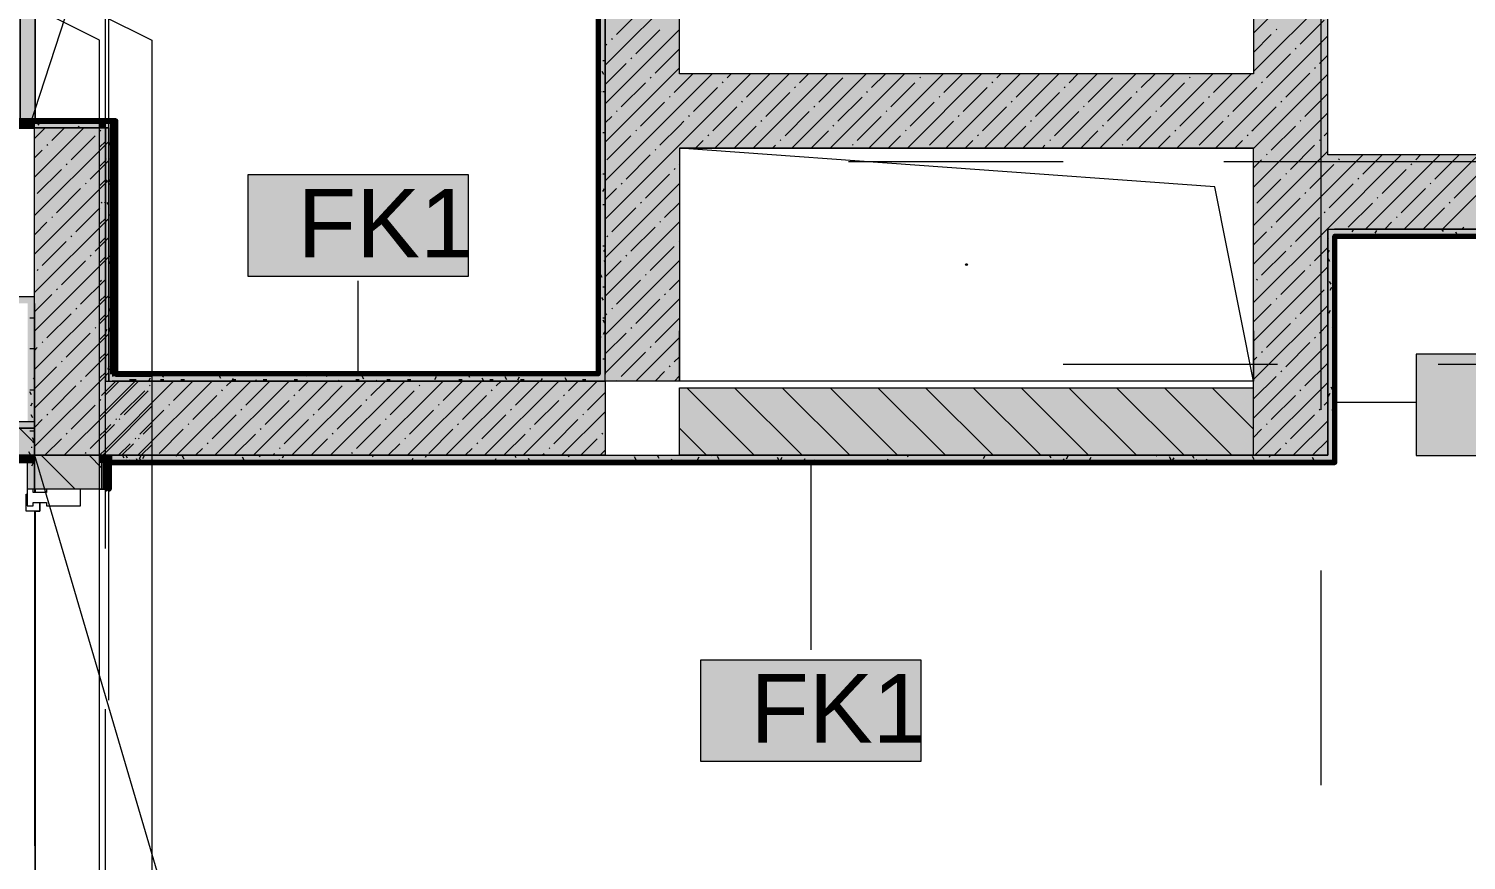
# Model space of a CAD drawing. Header units: millimetres. Extents: x -3817 to 677485, y -22715 to 103890.
# Drawn here: x 365816 to 370073, y 10950 to 13413 of the extents above; entities that cross this region are included whole.
import ezdxf

# ---------------------------------------------------------------- set-up
doc = ezdxf.new("R2010")
doc.units = ezdxf.units.MM
doc.layers.add('PDF _Геометрия', color=7, linetype='Continuous', true_color=0x1d1d1d)
doc.layers.add('PDF _Сплошная заливка', color=7, linetype='Continuous', true_color=0xffffff)
doc.layers.add('PDF _Текст', color=7, linetype='Continuous')
doc.styles.add('PDF GOST-Common', font='arial.ttf')

msp = doc.modelspace()

# ---------------------------------------------------------------- hatches: boundary and pattern name
at = {"layer": 'PDF _Сплошная заливка', "transparency": 33554559}
h = msp.add_hatch(color=256, dxfattribs=at)
h.paths.add_polyline_path([(369442.9, 12149), (369662.9, 12149), (369662.9, 13619), (369442.9, 13619), (369442.9, 12349)], flags=0)
h.paths.add_polyline_path([(369662.9, 14219), (369662.9, 16899), (369442.9, 16899), (369442.9, 14219)], flags=0)
h = msp.add_hatch(color=256, dxfattribs=at)
h.paths.add_polyline_path([(367522.9, 12369), (367742.9, 12369), (367742.9, 13579), (367522.9, 13579), (367522.9, 12389)], flags=0)
h.paths.add_polyline_path([(367522.9, 14929), (367742.9, 14929), (367742.9, 16199), (367522.9, 16199)], flags=0)
for points in [[(368510.6, 13059), (369442.9, 13059), (369442.9, 13279), (367742.9, 13279), (367742.9, 13059)], [(366032.9, 12149), (366052.9, 12149), (366052.9, 13119), (365832.9, 13118), (365832.9, 12149)], [(366025.5, 12149), (366042.9, 12149), (366042.9, 13119), (366025.5, 13119), (366025.5, 12178.2)], [(366042.9, 12369), (366062.9, 12369), (366062.9, 13139), (366042.9, 13139), (366042.9, 12517.8)], [(366057.1, 12369), (366072.9, 12369), (366072.9, 13139), (366052.9, 13139), (366052.9, 12369)], [(372043.6, 12819), (372043.6, 13039), (369662.9, 13039), (369662.9, 12819), (371511.3, 12819)], [(369662.9, 12129), (369682.9, 12129), (369682.9, 12819), (369662.9, 12819), (369662.9, 12149)], [(365832.9, 12599), (365832.9, 12619), (365272.9, 12619), (365272.9, 12599), (365812.9, 12599)], [(367010.2, 12369), (367522.9, 12369), (367522.9, 12389), (366062.9, 12389), (366062.9, 12369), (366260, 12369)], [(367010.2, 12149), (367522.9, 12149), (367522.9, 12369), (366042.9, 12369), (366042.9, 12149), (366260, 12149)], [(366057.1, 12149), (366180.5, 12149), (366180.5, 12369), (366052.9, 12369), (366052.9, 12149)], [(366057.1, 12129), (366180.5, 12129), (366180.5, 12149), (366032.9, 12149), (366032.9, 12129)], [(368510.6, 12129), (369662.9, 12129), (369662.9, 12149), (366063.9, 12149), (366063.9, 12129), (367010.2, 12129)]]:
    msp.add_hatch(color=256, dxfattribs=at).paths.add_polyline_path(points)
h = msp.add_hatch(color=256, dxfattribs=at)
h.paths.add_polyline_path([(365782.9, 13119), (365782.9, 13139), (364222.9, 13139), (364222.9, 13119), (365282.9, 13119)], flags=0)
h.paths.add_polyline_path([(365832.9, 13119), (366052.9, 13119), (366052.9, 13139), (365832.9, 13139), (365832.9, 13133.3)], flags=0)
h = msp.add_hatch(color=256, dxfattribs=at)
h.paths.add_polyline_path([(365812.9, 9839), (365832.9, 9839), (365832.9, 9919), (365812.9, 9919), (365812.9, 9840)], flags=0)
h.paths.add_polyline_path([(365812.9, 12049), (365832.9, 12049), (365832.9, 12128), (365812.9, 12128), (365812.9, 12105.1)], flags=0)
h.paths.add_polyline_path([(365832.9, 12149), (365832.9, 12599), (365812.9, 12599), (365812.9, 12149)], flags=0)
h = msp.add_hatch(color=256, dxfattribs=at)
h.paths.add_polyline_path([(365050.6, 12149), (365832.9, 12149), (365832.9, 12229), (364832.9, 12229), (364832.9, 12149)], flags=0)
h.paths.add_polyline_path([(364002.9, 12149), (364132.9, 12149), (364132.9, 12229), (364002.9, 12229)], flags=0)
h = msp.add_hatch(color=256, dxfattribs=at)
h.paths.add_polyline_path([(365832.9, 9819), (366032.9, 9819), (366032.9, 9919), (365832.9, 9919), (365832.9, 9839)], flags=0)
h.paths.add_polyline_path([(365832.9, 12049), (366032.9, 12049), (366032.9, 12149), (365832.9, 12149), (365832.9, 12105.1)], flags=0)
h = msp.add_hatch(color=256, dxfattribs=at)
h.paths.add_polyline_path([(366042.9, 9819), (366042.9, 9919), (366025.5, 9919), (366025.5, 9819)], flags=0)
h.paths.add_polyline_path([(366025.5, 12049), (366042.9, 12050.6), (366042.9, 12149), (366025.5, 12149), (366025.5, 12050.6)], flags=0)
h = msp.add_hatch(color=256, dxfattribs=at)
h.paths.add_polyline_path([(366052.9, 9819), (366052.9, 9919), (366032.9, 9919), (366032.9, 9819)], flags=0)
h.paths.add_polyline_path([(366032.9, 12049), (366052.9, 12049), (366052.9, 12149), (366032.9, 12149), (366032.9, 12105.1)], flags=0)

# ---------------------------------------------------------------- linework, layer by layer
at = {"layer": 'PDF _Геометрия', "color": 7, "lineweight": 9}
for points in [[(366025.5, 1639), (366025.5, 13378.9), (365725.5, 13528.9), (366325.5, 13828.9), (366025.5, 13978.9), (366025.5, 25718.7)], [(365835.4, 13140), (365835.4, 15498), (365835.4, 13140), (365790.4, 13140), (365790.4, 15498), (365790.4, 13140)], [(366392.6, 13784.9), (365880.5, 13528.9), (366180.5, 13378.9), (366180.5, 1639)], [(366062.9, 13139), (366062.9, 12390)], [(366072.9, 13139), (366072.9, 12390)], [(369442.9, 12369), (369327.9, 12944), (367742.9, 13059), (369442.9, 13059)], [(369662.9, 12819), (369682.9, 12819), (372043.6, 12819), (369682.9, 12819)], [(369682.9, 12129), (369682.9, 12799)], [(369683.9, 12799), (372063.6, 12799)], [(366791.6, 12389.5), (366791.6, 12666.2)], [(365832.9, 12599), (365832.9, 12619)], [(369442.9, 12517.8), (369442.9, 12369), (367742.9, 12369), (367742.9, 12517.8)], [(366063.9, 12389), (367501.9, 12389)], [(367522.9, 12369), (367522.9, 12389)], [(366042.9, 12369), (366062.9, 12369)], [(366052.9, 12369), (366072.9, 12369)], [(369442.9, 12149), (369442.9, 12349)], [(369683.4, 12306.5), (369924.4, 12306.5)], [(366042.9, 12049), (366042.9, 12128)], [(366052.9, 12049), (366052.9, 12128)], [(368132.3, 12128.5), (368132.3, 11572.7)], [(365834.4, 12039), (365834.4, 12049)], [(365835.3, 9999), (365834.5, 11984)]]:
    msp.add_lwpolyline(points, dxfattribs=at)
at = {"layer": 'PDF _Геометрия', "color": 253, "lineweight": 9, "true_color": 0xaaaaaa}
for points in [[(366042.9, 12984.6), (366042.9, 14619), (366042.9, 17119)], [(366052.9, 12534.6), (366052.9, 14619), (366052.9, 17119)], [(369642.9, 12283.7), (369642.9, 13871.2)], [(368243.8, 13019), (368878.8, 13019)], [(369355, 13019), (370942.5, 13019)], [(366042.9, 11873.4), (366042.9, 12508.4)], [(368878.8, 12419), (369513.8, 12419)], [(369990, 12419), (371577.5, 12419)], [(366052.9, 11423.4), (366052.9, 12058.4)], [(365835.4, 11984), (365848.9, 11984), (365848.9, 12009)], [(369642.9, 11172.4), (369642.9, 11807.4)], [(366042.9, 9809.6), (366042.9, 11397.1)]]:
    msp.add_lwpolyline(points, dxfattribs=at)
at = {"layer": 'PDF _Геометрия', "color": 9, "lineweight": 9, "true_color": 0xc0c0c0}
for points in [[(369662.9, 14219), (369662.9, 16899), (369662.9, 17119), (369662.9, 14219), (369682.9, 14219), (370042.9, 14219), (370042.9, 13819), (370042.9, 13619), (371843.6, 13619), (371843.6, 13039), (369662.9, 13039), (369662.9, 13619)], [(367502.9, 16879), (367502.9, 12389)], [(369442.9, 13619), (369442.9, 13279), (367742.9, 13279), (367742.9, 13579), (367522.9, 13579), (367522.9, 12389), (367522.9, 16199), (367522.9, 14929), (367742.9, 14929), (367742.9, 15979), (369442.9, 15979), (369442.9, 14219)], [(364210.9, 13319), (364222.9, 13319), (364222.9, 13139), (366052.9, 13139), (366072.9, 13139)], [(365782.9, 13119), (365282.9, 13119), (365282.9, 12919), (365282.9, 12619), (365832.9, 12619), (365832.9, 13119)], [(366025.5, 13139), (366042.9, 13139), (366062.9, 13139)], [(366025.5, 12149), (366042.9, 12149), (366025.5, 12149), (366063.9, 12149), (369662.9, 12149), (369662.9, 12819), (369662.9, 12149), (369442.9, 12149), (367742.9, 12149), (367742.9, 12349), (369442.9, 12349), (369442.9, 13059), (367742.9, 13059), (367742.9, 12369), (367522.9, 12369), (366062.9, 12369), (367522.9, 12369), (367522.9, 12149), (366063.9, 12149), (366042.9, 12149), (366042.9, 12129)], [(365272.9, 12599), (365272.9, 12619), (365262.9, 12619), (365262.9, 12899), (364082.9, 12899), (364082.9, 12149), (364002.9, 12149), (364002.9, 12229), (364082.9, 12229), (364082.9, 12898), (364102.9, 12898), (364102.9, 12229), (364082.9, 12229), (364082.9, 12249), (364132.9, 12249), (364832.9, 12249), (365832.9, 12249), (365832.9, 12229), (365832.9, 12149), (365811.9, 12149)], [(366180.5, 12129), (366032.9, 12129), (366032.9, 12149), (365832.9, 12149), (365832.9, 12599), (365832.9, 12149), (366032.9, 12149), (366180.5, 12149), (366052.9, 12149), (366052.9, 12129)], [(366180.5, 12389), (366073.9, 12389)], [(366052.9, 12049), (366032.9, 12049), (365832.9, 12049), (365812.9, 12049), (365812.9, 12128)], [(366025.5, 12129), (366063.9, 12129), (369662.9, 12129), (369682.9, 12129)], [(366025.5, 12049), (366042.9, 12049)]]:
    msp.add_lwpolyline(points, dxfattribs=at)
at = {"layer": 'PDF _Геометрия', "color": 231, "lineweight": 70, "true_color": 0xff80c0}
for points in [[(366025.5, 15498), (366062.9, 15498), (366063.9, 15498), (366063.9, 16878), (367501.9, 16878), (367501.9, 12390), (366062.9, 12390)], [(367502.9, 12389), (367502.9, 16879)], [(366042.9, 12049), (366043.9, 12049), (366043.9, 12128), (366063.9, 12128), (369682.9, 12128), (369683.9, 12128), (369683.9, 12798), (372063.6, 12798), (372064.6, 12798), (372064.6, 13598), (372462.9, 13598), (372462.9, 13599)], [(366073.9, 12389), (366073.9, 13140), (366072.9, 13140), (364483.9, 13140), (364223.9, 13140), (364223.9, 13319), (364222.9, 13319), (364222.9, 13139), (364223.9, 13139), (364483.9, 13139), (366072.9, 13139)], [(366025.5, 13140), (366062.9, 13140), (366063.9, 13140), (366063.9, 12389), (366062.9, 12389)], [(366062.9, 13139), (366025.5, 13139)], [(366180.5, 12390), (366072.9, 12390)], [(366072.9, 12389), (366180.5, 12389)], [(366042.9, 12129), (366063.9, 12129), (369682.9, 12129)], [(366052.9, 12129), (366180.5, 12129)], [(366180.5, 12128), (366053.9, 12128), (366053.9, 12049), (366052.9, 12049)]]:
    msp.add_lwpolyline(points, dxfattribs=at)
at = {"layer": 'PDF _Геометрия', "color": 250, "lineweight": 9, "true_color": 0x3c3c3c}
for points in [[(365819.1, 13125.2), (366331.4, 14697.4), (366556.6, 14697.4), (366331.4, 14697.4), (365817.7, 15500.9)], [(365819.1, 9839.7), (366331.4, 10456.4), (366556.6, 10456.4), (366331.4, 10456.4), (365834.6, 12148.9)]]:
    msp.add_lwpolyline(points, dxfattribs=at)
at = {"layer": 'PDF _Геометрия', "lineweight": 9}
for points in [[(369442.9, 13399.8), (369662.1, 13619), (370042.9, 13999.8)], [(367522.9, 13304.5), (367742.9, 13524.5)], [(369442.9, 13285.7), (369662.9, 13505.7)], [(367556.5, 13395.2), (367627.8, 13466.5)], [(367522.9, 13190.5), (367742.9, 13410.5)], [(367613.6, 13338.2), (367684.8, 13409.5)], [(369509.6, 13409.5), (369512, 13411.8)], [(369580.9, 13366.7), (369652.2, 13438)], [(367522.9, 13361.6), (367528, 13366.7)], [(367542.3, 13381), (367544.6, 13383.3)], [(369330.2, 13059), (369442.9, 13171.7), (369662.9, 13391.7)], [(369442.9, 13342.7), (369495.4, 13395.2)], [(367599.3, 13323.9), (367601.7, 13326.3)], [(367670.6, 13281.2), (367741.9, 13352.4)], [(369481.1, 13266.9), (369552.4, 13338.2)], [(369566.7, 13352.4), (369569, 13354.8)], [(369637.9, 13309.7), (369662.9, 13334.6)], [(367522.9, 13247.5), (367585, 13309.7)], [(367522.9, 13076.4), (367742.9, 13296.4)], [(369538.1, 13209.9), (369609.4, 13281.2)], [(369623.7, 13295.4), (369626, 13297.8)], [(367522.9, 12962.4), (367742.9, 13182.4), (367839.5, 13279)], [(367522.9, 12848.3), (367742.9, 13068.3), (367953.5, 13279)], [(367570.8, 13181.4), (367642.1, 13252.6)], [(367656.3, 13266.9), (367658.7, 13269.3)], [(367727.6, 13224.1), (367742.9, 13239.4), (367782.5, 13279)], [(367784.6, 13167.1), (367855.9, 13238.4)], [(367847.6, 13059), (368067.6, 13279)], [(367870.2, 13252.6), (367872.5, 13255)], [(367884.4, 13266.9), (367896.5, 13279)], [(367941.4, 13209.9), (368010.6, 13279)], [(367961.6, 13059), (368181.6, 13279)], [(368075.7, 13059), (368295.7, 13279)], [(368084, 13238.4), (368086.4, 13240.8)], [(368098.3, 13252.6), (368124.6, 13279)], [(368155.3, 13195.6), (368226.6, 13266.9)], [(368189.7, 13059), (368409.7, 13279)], [(368303.8, 13059), (368523.8, 13279)], [(368312.1, 13238.4), (368352.7, 13279)], [(368369.1, 13181.4), (368440.4, 13252.6)], [(368417.8, 13059), (368637.8, 13279)], [(368454.7, 13266.9), (368457, 13269.3)], [(368526, 13224.1), (368580.8, 13279)], [(368531.9, 13059), (368751.9, 13279)], [(368583, 13167.1), (368654.3, 13238.4)], [(368645.9, 13059), (368865.9, 13279)], [(368668.5, 13252.6), (368670.9, 13255)], [(368682.8, 13266.9), (368694.9, 13279)], [(368739.8, 13209.9), (368808.9, 13279)], [(368760, 13059), (368980, 13279)], [(368874, 13059), (369094, 13279)], [(368882.4, 13238.4), (368884.7, 13240.8)], [(368896.6, 13252.6), (368923, 13279)], [(368953.6, 13195.6), (369024.9, 13266.9)], [(368988.1, 13059), (369208.1, 13279)], [(369102.1, 13059), (369322.1, 13279)], [(369110.5, 13238.4), (369151.1, 13279)], [(369167.5, 13181.4), (369238.8, 13252.6)], [(369216.2, 13059), (369436.2, 13279)], [(369253, 13266.9), (369255.4, 13269.3)], [(369324.3, 13224.1), (369379.2, 13279)], [(369381.3, 13167.1), (369442.9, 13228.7), (369452.6, 13238.4)], [(369442.9, 13057.6), (369662.9, 13277.6)], [(369466.9, 13252.6), (369469.2, 13255)], [(367627.8, 13124.3), (367699.1, 13195.6)], [(367713.4, 13209.9), (367715.7, 13212.3)], [(367927.2, 13195.6), (367929.6, 13198)], [(367998.5, 13152.9), (368069.8, 13224.1)], [(368212.3, 13138.6), (368283.6, 13209.9)], [(368297.9, 13224.1), (368300.2, 13226.5)], [(368426.2, 13124.3), (368497.4, 13195.6)], [(368511.7, 13209.9), (368514.1, 13212.3)], [(368725.5, 13195.6), (368727.9, 13198)], [(368796.8, 13152.9), (368868.1, 13224.1)], [(369010.7, 13138.6), (369081.9, 13209.9)], [(369096.2, 13224.1), (369098.6, 13226.5)], [(369224.5, 13124.3), (369295.8, 13195.6)], [(369310, 13209.9), (369312.4, 13212.3)], [(369523.9, 13195.6), (369526.3, 13198)], [(369595.2, 13152.9), (369662.9, 13220.6)], [(367556.5, 13167.1), (367558.9, 13169.5)], [(367770.4, 13152.9), (367772.7, 13155.2)], [(367841.7, 13110.1), (367912.9, 13181.4)], [(368055.5, 13095.8), (368126.8, 13167.1)], [(368141, 13181.4), (368143.4, 13183.7)], [(368354.9, 13167.1), (368357.2, 13169.5)], [(368568.7, 13152.9), (368571.1, 13155.2)], [(368640, 13110.1), (368711.3, 13181.4)], [(368853.8, 13095.8), (368925.1, 13167.1)], [(368939.4, 13181.4), (368941.8, 13183.7)], [(369153.2, 13167.1), (369155.6, 13169.5)], [(369367.1, 13152.9), (369369.4, 13155.2)], [(369438.3, 13110.1), (369442.9, 13114.6), (369509.6, 13181.4)], [(369442.9, 12943.6), (369662.9, 13163.6)], [(365832.9, 13087.2), (365864.7, 13119)], [(365832.9, 12973.1), (365978.8, 13119)], [(365884.3, 13081.6), (365921.7, 13119)], [(366026.9, 13110.1), (366029.2, 13112.5)], [(367522.9, 13133.5), (367542.3, 13152.9)], [(367613.6, 13110.1), (367615.9, 13112.5)], [(367684.8, 13067.3), (367742.9, 13125.4), (367756.1, 13138.6)], [(367904.6, 13059), (367970, 13124.3)], [(367984.2, 13138.6), (367986.6, 13141)], [(368198.1, 13124.3), (368200.4, 13126.7)], [(368269.3, 13081.6), (368340.6, 13152.9)], [(368411.9, 13110.1), (368414.3, 13112.5)], [(368483.2, 13067.3), (368554.5, 13138.6)], [(368703, 13059), (368768.3, 13124.3)], [(368782.6, 13138.6), (368784.9, 13141)], [(368996.4, 13124.3), (368998.8, 13126.7)], [(369067.7, 13081.6), (369139, 13152.9)], [(369210.2, 13110.1), (369212.6, 13112.5)], [(369281.5, 13067.3), (369352.8, 13138.6)], [(369495.4, 13053.1), (369566.7, 13124.3)], [(369580.9, 13138.6), (369583.3, 13141)], [(365832.9, 12859.1), (366052.9, 13079.1)], [(365870.1, 13067.3), (365872.4, 13069.7)], [(365941.3, 13024.5), (366012.6, 13095.8)], [(366025.5, 13061.7), (366042.9, 13079.1)], [(367528, 13024.5), (367599.3, 13095.8)], [(367790.6, 13059), (367813.1, 13081.6)], [(367827.4, 13095.8), (367829.8, 13098.2)], [(368041.2, 13081.6), (368043.6, 13083.9)], [(368132.7, 13059), (368183.8, 13110.1)], [(368255.1, 13067.3), (368257.5, 13069.7)], [(368360.8, 13059), (368397.6, 13095.8)], [(368588.9, 13059), (368611.5, 13081.6)], [(368625.7, 13095.8), (368628.1, 13098.2)], [(368839.6, 13081.6), (368842, 13083.9)], [(368931.1, 13059), (368982.1, 13110.1)], [(369053.4, 13067.3), (369055.8, 13069.7)], [(369159.2, 13059), (369196, 13095.8)], [(369387.3, 13059), (369409.8, 13081.6)], [(369424.1, 13095.8), (369426.5, 13098.2)], [(369637.9, 13081.6), (369640.3, 13083.9)], [(369652.2, 13095.8), (369662.9, 13106.5)], [(365832.9, 13030.2), (365855.8, 13053.1)], [(367585, 12967.5), (367656.3, 13038.8)], [(367670.6, 13053.1), (367673, 13055.4)], [(368018.7, 13059), (368027, 13067.3)], [(368817, 13059), (368825.3, 13067.3)], [(369442.9, 12829.5), (369662.9, 13049.5)], [(369442.9, 12715.5), (369662.9, 12935.5), (369766.4, 13039)], [(369442.9, 12601.4), (369662.9, 12821.4), (369880.5, 13039)], [(369481.1, 13038.8), (369483.5, 13041.2)], [(369552.4, 12996), (369623.7, 13067.3)], [(369695, 13024.5), (369697.3, 13026.9)], [(369709.2, 13038.8), (369709.4, 13039)], [(369766.2, 12981.8), (369823.5, 13039)], [(369774.5, 12819), (369994.5, 13039)], [(369888.6, 12819), (370108.6, 13039)], [(369923.1, 13024.5), (369937.5, 13039)], [(369980.1, 12967.5), (370051.4, 13038.8)], [(370002.6, 12819), (370222.6, 13039)], [(365841.5, 12924.8), (365912.8, 12996)], [(365927.1, 13010.3), (365929.4, 13012.7)], [(365998.4, 12967.5), (366052.9, 13022.1)], [(366025.5, 13004.7), (366042.9, 13022.1)], [(367727.6, 12996), (367730, 12998.4)], [(367741.9, 13010.3), (367742.9, 13011.3)], [(369442.9, 13000.6), (369466.9, 13024.5)], [(369538.1, 12981.8), (369540.5, 12984.2)], [(369609.4, 12939), (369662.9, 12992.5), (369680.7, 13010.3)], [(369823.3, 12924.8), (369894.5, 12996)], [(369908.8, 13010.3), (369911.2, 13012.7)], [(365832.9, 12745), (366052.9, 12965)], [(365984.1, 12953.3), (365986.5, 12955.6)], [(366025.5, 12947.7), (366042.9, 12965)], [(367522.9, 12734.3), (367742.9, 12954.3)], [(367570.8, 12953.3), (367573.2, 12955.6)], [(367642.1, 12910.5), (367713.4, 12981.8)], [(369452.6, 12896.2), (369523.9, 12967.5)], [(369666.4, 12882), (369737.7, 12953.3)], [(369752, 12967.5), (369754.4, 12969.9)], [(369965.8, 12953.3), (369968.2, 12955.6)], [(370037.1, 12910.5), (370108.4, 12981.8)], [(365898.6, 12867.7), (365969.8, 12939)], [(366031.1, 12896.2), (366033.5, 12898.6)], [(366041.1, 12896.2), (366043.5, 12898.6)], [(367522.9, 12905.4), (367556.5, 12939)], [(367627.8, 12896.2), (367630.2, 12898.6)], [(369509.6, 12839.2), (369580.9, 12910.5)], [(369595.2, 12924.8), (369597.5, 12927.1)], [(369809, 12910.5), (369811.4, 12912.9)], [(369880.3, 12867.7), (369951.6, 12939)], [(370022.8, 12896.2), (370025.2, 12898.6)], [(365884.3, 12853.5), (365886.7, 12855.8)], [(365955.6, 12810.7), (366026.9, 12882)], [(367542.3, 12810.7), (367613.6, 12882)], [(367699.1, 12853.5), (367742.9, 12897.3)], [(369652.2, 12867.7), (369654.6, 12870.1)], [(369723.5, 12825), (369794.7, 12896.2)], [(369866, 12853.5), (369868.4, 12855.8)], [(369945.6, 12819), (370008.6, 12882)], [(365832.9, 12631), (366052.9, 12851)], [(365832.9, 12802.1), (365870.1, 12839.2)], [(366025.5, 12833.6), (366042.9, 12851)], [(367522.9, 12620.2), (367742.9, 12840.2)], [(367599.3, 12753.7), (367670.6, 12825)], [(367684.8, 12839.2), (367687.2, 12841.6)], [(369495.4, 12825), (369497.7, 12827.3)], [(369566.7, 12782.2), (369637.9, 12853.5)], [(369831.6, 12819), (369851.8, 12839.2)], [(370059.7, 12819), (370065.6, 12825)], [(365855.8, 12710.9), (365927.1, 12782.2)], [(365941.3, 12796.5), (365943.7, 12798.8)], [(366012.6, 12753.7), (366052.9, 12794)], [(366025.5, 12776.6), (366042.9, 12794)], [(367528, 12796.5), (367530.4, 12798.8)], [(367741.9, 12782.2), (367742.9, 12783.2)], [(369442.9, 12772.5), (369481.1, 12810.7)], [(369552.4, 12767.9), (369554.8, 12770.3)], [(365832.9, 12516.9), (366052.9, 12736.9)], [(365998.4, 12739.4), (366000.7, 12741.8)], [(366025.5, 12719.6), (366042.9, 12736.9)], [(367585, 12739.4), (367587.4, 12741.8)], [(367656.3, 12696.7), (367727.6, 12767.9)], [(369466.9, 12682.4), (369538.1, 12753.7)], [(369623.7, 12725.2), (369662.9, 12764.4)], [(365841.5, 12696.7), (365843.9, 12699)], [(365912.8, 12653.9), (365984.1, 12725.2)], [(367522.9, 12506.2), (367742.9, 12726.2)], [(367522.9, 12677.3), (367570.8, 12725.2)], [(367642.1, 12682.4), (367644.4, 12684.8)], [(369442.9, 12487.4), (369662.9, 12707.4)], [(369523.9, 12625.4), (369595.2, 12696.7)], [(369609.4, 12710.9), (369611.8, 12713.3)], [(365969.8, 12596.9), (366041.1, 12668.1)], [(366025.5, 12662.6), (366031.1, 12668.1)], [(367556.5, 12596.9), (367627.8, 12668.1)], [(367713.4, 12639.6), (367742.9, 12669.2)], [(369452.6, 12668.1), (369455, 12670.5)], [(365832.9, 12574), (365884.3, 12625.4)], [(365832.9, 12402.9), (366052.9, 12622.9)], [(365898.6, 12639.6), (365900.9, 12642)], [(366025.5, 12605.5), (366042.9, 12622.9)], [(367522.9, 12392.1), (367742.9, 12612.1)], [(367613.6, 12539.8), (367684.8, 12611.1)], [(367699.1, 12625.4), (367701.5, 12627.7)], [(369509.6, 12611.1), (369512, 12613.5)], [(369580.9, 12568.4), (369652.2, 12639.6)], [(365870.1, 12497.1), (365941.3, 12568.4)], [(365955.6, 12582.6), (365958, 12585)], [(366025.5, 12548.5), (366042.9, 12565.9)], [(366026.9, 12539.8), (366052.9, 12565.9)], [(367522.9, 12563.2), (367528, 12568.4)], [(367542.3, 12582.6), (367544.6, 12585)], [(369442.9, 12544.4), (369495.4, 12596.9)], [(369442.9, 12373.3), (369662.9, 12593.3)], [(366012.6, 12525.6), (366015, 12528)], [(367599.3, 12525.6), (367601.7, 12528)], [(367670.6, 12482.8), (367741.9, 12554.1)], [(369481.1, 12468.6), (369552.4, 12539.8)], [(369566.7, 12554.1), (369569, 12556.5)], [(369637.9, 12511.3), (369662.9, 12536.3)], [(365832.9, 12288.8), (366052.9, 12508.8)], [(365855.8, 12482.8), (365858.2, 12485.2)], [(365927.1, 12440), (365998.4, 12511.3)], [(366025.5, 12491.5), (366042.9, 12508.8)], [(367522.9, 12449.2), (367585, 12511.3)], [(367613.8, 12369), (367742.9, 12498.1)], [(369442.9, 12259.3), (369662.9, 12479.3)], [(369538.1, 12411.5), (369609.4, 12482.8)], [(369623.7, 12497.1), (369626, 12499.4)], [(365832.9, 12459.9), (365841.5, 12468.6)], [(365984.1, 12383), (366052.9, 12451.8)], [(366025.5, 12434.5), (366042.9, 12451.8)], [(367570.8, 12383), (367642.1, 12454.3)], [(367656.3, 12468.6), (367658.7, 12470.9)], [(367727.6, 12425.8), (367742.9, 12441.1)], [(369442.9, 12430.3), (369452.6, 12440)], [(369466.9, 12454.3), (369469.2, 12456.7)], [(365832.9, 12345.9), (365898.6, 12411.5)], [(365832.9, 12174.8), (366052.9, 12394.8)], [(365912.8, 12425.8), (365915.2, 12428.2)], [(366025.5, 12377.4), (366042.9, 12394.8)], [(367670.8, 12369), (367699.1, 12397.3)], [(367713.4, 12411.5), (367715.7, 12413.9)], [(369523.9, 12397.3), (369526.3, 12399.6)], [(369595.2, 12354.5), (369662.9, 12422.2)], [(365884.3, 12283.2), (365955.6, 12354.5)], [(365921.2, 12149), (366052.9, 12280.7), (366141.2, 12369)], [(365969.8, 12368.8), (365972.2, 12371.1)], [(366025.5, 12263.4), (366042.9, 12280.7), (366131.2, 12369)], [(366025.5, 12149.3), (366042.9, 12166.7), (366245.2, 12369)], [(366031.1, 12326), (366042.9, 12337.8), (366074.1, 12369)], [(366041.1, 12326), (366052.9, 12337.8), (366084.1, 12369)], [(366139.3, 12149), (366359.3, 12369)], [(366173.7, 12354.5), (366176.1, 12356.9)], [(366187.9, 12368.8), (366188.2, 12369)], [(366245, 12311.7), (366302.2, 12369)], [(366253.3, 12149), (366473.3, 12369)], [(366367.4, 12149), (366587.4, 12369)], [(366401.8, 12354.5), (366416.3, 12369)], [(366458.8, 12297.5), (366530.1, 12368.8)], [(366481.4, 12149), (366701.4, 12369)], [(366595.5, 12149), (366815.5, 12369)], [(366615.6, 12340.3), (366644.4, 12369)], [(366672.7, 12283.2), (366743.9, 12354.5)], [(366709.5, 12149), (366929.5, 12369)], [(366758.2, 12368.8), (366758.4, 12369)], [(366823.5, 12149), (367043.5, 12369)], [(366829.5, 12326), (366872.5, 12369)], [(366937.6, 12149), (367157.6, 12369)], [(366972, 12354.5), (366974.4, 12356.9)], [(366986.3, 12368.8), (366986.5, 12369)], [(367043.3, 12311.7), (367100.6, 12369)], [(367051.6, 12149), (367271.6, 12369)], [(367165.7, 12149), (367385.7, 12369)], [(367200.1, 12354.5), (367214.6, 12369)], [(367257.2, 12297.5), (367328.4, 12368.8)], [(367279.7, 12149), (367499.7, 12369)], [(367414, 12340.3), (367442.7, 12369)], [(367556.8, 12369), (367558.9, 12371.1)], [(367727.8, 12369), (367742.9, 12384.1)], [(367964.6, 12149), (367764.6, 12349)], [(368106, 12149), (367906, 12349)], [(368247.4, 12149), (368047.4, 12349)], [(368388.8, 12149), (368188.8, 12349)], [(368530.3, 12149), (368330.3, 12349)], [(368671.7, 12149), (368471.7, 12349)], [(368813.1, 12149), (368613.1, 12349)], [(368954.5, 12149), (368754.5, 12349)], [(369095.9, 12149), (368896, 12349)], [(369237.4, 12149), (369037.4, 12349)], [(369378.8, 12149), (369178.8, 12349)], [(369442.9, 12226.3), (369320.2, 12349)], [(369442.9, 12316.3), (369509.6, 12383)], [(369446.7, 12149), (369662.9, 12365.2)], [(366026.9, 12311.7), (366029.2, 12314.1)], [(366088.1, 12269), (366159.4, 12340.3)], [(366098.2, 12269), (366169.4, 12340.3)], [(366302, 12254.7), (366373.3, 12326)], [(366387.5, 12340.3), (366389.9, 12342.6)], [(366515.8, 12240.5), (366587.1, 12311.7)], [(366601.4, 12326), (366603.7, 12328.4)], [(366815.2, 12311.7), (366817.6, 12314.1)], [(366886.5, 12269), (366957.8, 12340.3)], [(367100.3, 12254.7), (367171.6, 12326)], [(367185.9, 12340.3), (367188.2, 12342.6)], [(367314.2, 12240.5), (367385.5, 12311.7)], [(367399.7, 12326), (367402.1, 12328.4)], [(367471, 12283.2), (367522.9, 12335.1)], [(369495.4, 12254.7), (369566.7, 12326)], [(369580.9, 12340.3), (369583.3, 12342.6)], [(369652.2, 12297.5), (369662.9, 12308.2)], [(365870.1, 12269), (365872.4, 12271.3)], [(365941.3, 12226.2), (366012.6, 12297.5)], [(366035.2, 12149), (366052.9, 12166.7), (366180.5, 12294.3)], [(366145.2, 12211.9), (366216.5, 12283.2)], [(366230.7, 12297.5), (366233.1, 12299.9)], [(366359, 12197.7), (366430.3, 12269)], [(366444.6, 12283.2), (366446.9, 12285.6)], [(366658.4, 12269), (366660.8, 12271.3)], [(366729.7, 12226.2), (366801, 12297.5)], [(366943.5, 12211.9), (367014.8, 12283.2)], [(367029.1, 12297.5), (367031.4, 12299.9)], [(367157.4, 12197.7), (367228.6, 12269)], [(367242.9, 12283.2), (367245.3, 12285.6)], [(367393.8, 12149), (367522.9, 12278.1)], [(367456.7, 12269), (367459.1, 12271.3)], [(369552.4, 12197.7), (369623.7, 12269)], [(369637.9, 12283.2), (369640.3, 12285.6)], [(365832.9, 12231.8), (365855.8, 12254.7)], [(365998.4, 12169.2), (366052.9, 12223.7), (366069.6, 12240.5)], [(366025.5, 12206.4), (366042.9, 12223.7), (366059.6, 12240.5)], [(366073.9, 12254.7), (366076.3, 12257.1)], [(366083.9, 12254.7), (366086.3, 12257.1)], [(366155.2, 12211.9), (366180.5, 12237.3)], [(366202.2, 12154.9), (366273.5, 12226.2)], [(366287.7, 12240.5), (366290.1, 12242.8)], [(366501.6, 12226.2), (366503.9, 12228.6)], [(366572.9, 12183.4), (366644.1, 12254.7)], [(366786.7, 12169.2), (366858, 12240.5)], [(366872.2, 12254.7), (366874.6, 12257.1)], [(367000.5, 12154.9), (367071.8, 12226.2)], [(367086.1, 12240.5), (367088.5, 12242.8)], [(367299.9, 12226.2), (367302.3, 12228.6)], [(367371.2, 12183.4), (367442.5, 12254.7)], [(367823.2, 12149), (367742.9, 12229.3)], [(369442.9, 12202.2), (369466.9, 12226.2)], [(369481.1, 12240.5), (369483.5, 12242.8)], [(369560.7, 12149), (369662.9, 12251.2)], [(365864.1, 12149), (365912.8, 12197.7)], [(365927.1, 12211.9), (365929.4, 12214.3)], [(366082.2, 12149), (366116.7, 12183.4)], [(366092.2, 12149), (366126.7, 12183.4)], [(366130.9, 12197.7), (366133.3, 12200.1)], [(366140.9, 12197.7), (366143.3, 12200.1)], [(366149.3, 12149), (366180.5, 12180.3)], [(366344.8, 12183.4), (366347.1, 12185.8)], [(366424.4, 12149), (366487.3, 12211.9)], [(366652.5, 12149), (366701.2, 12197.7)], [(366715.4, 12211.9), (366717.8, 12214.3)], [(366880.6, 12149), (366915, 12183.4)], [(366929.3, 12197.7), (366931.6, 12200.1)], [(367143.1, 12183.4), (367145.5, 12185.8)], [(367222.7, 12149), (367285.7, 12211.9)], [(367450.8, 12149), (367499.5, 12197.7)], [(367513.8, 12211.9), (367516.1, 12214.3)], [(369538.1, 12183.4), (369540.5, 12185.8)], [(369617.8, 12149), (369662.9, 12194.1)], [(365953.3, 12049), (365853.3, 12149)], [(365984.1, 12154.9), (365986.5, 12157.3)], [(366032.9, 12110.8), (365994.7, 12149)], [(366310.3, 12149), (366330.5, 12169.2)], [(366538.4, 12149), (366544.3, 12154.9)], [(366558.6, 12169.2), (366561, 12171.6)], [(366772.4, 12154.9), (366774.8, 12157.3)], [(367108.7, 12149), (367128.8, 12169.2)], [(367336.8, 12149), (367342.7, 12154.9)], [(367356.9, 12169.2), (367359.3, 12171.6)], [(367507.8, 12149), (367522.9, 12164.1)], [(369503.7, 12149), (369523.9, 12169.2)]]:
    msp.add_lwpolyline(points, dxfattribs=at)
at = {"layer": 'PDF _Геометрия', "color": 253, "lineweight": 9, "true_color": 0x9b9b9b}
for points in [[(367502.9, 13335.9), (367502.9, 13335.9)], [(367519, 13277.4), (367514, 13286.1)], [(367516.5, 13318.5), (367522.9, 13318.5)], [(367510, 13226.3), (367504.9, 13217.5)], [(367516.5, 13227.1), (367522.9, 13227.1)], [(365848.5, 13135.4), (365843.5, 13126.7)], [(365885, 13137.7), (365884.3, 13139)], [(365911.1, 13135.6), (365921.1, 13135.6)], [(365966.2, 13119), (365963.3, 13124.1)], [(365972, 13135.6), (365982.1, 13135.6)], [(366056.8, 13066.7), (366051.8, 13075.4)], [(366053.5, 13074.7), (366062.9, 13074.7)], [(366066.8, 13066.7), (366061.8, 13075.4)], [(366063.5, 13074.7), (366072.9, 13074.7)], [(367516.5, 13105.2), (367522.9, 13105.2)], [(366045.7, 13025.1), (366042.9, 13029.9)], [(366055.7, 13025.1), (366052.9, 13029.9)], [(366062.9, 13036.3), (366059.9, 13031.2)], [(366072.9, 13036.3), (366069.9, 13031.2)], [(367504.8, 13058), (367502.9, 13061.4)], [(367516.5, 12983.2), (367522.9, 12983.2)], [(366049.7, 12957), (366044.7, 12965.7)], [(366053.5, 12952.8), (366062.9, 12952.8)], [(366059.7, 12957), (366054.7, 12965.7)], [(366060.9, 12971.8), (366055.8, 12963.1)], [(366063.5, 12952.8), (366072.9, 12952.8)], [(366070.9, 12971.8), (366065.8, 12963.1)], [(367508.9, 12980.5), (367503.9, 12971.8)], [(366053.8, 12889), (366048.8, 12897.7)], [(366063.8, 12889), (366058.8, 12897.7)], [(367520, 12938.9), (367515, 12930.2)], [(366053.5, 12861.3), (366062.9, 12861.3)], [(366063.5, 12861.3), (366072.9, 12861.3)], [(367516.5, 12891.8), (367522.9, 12891.8)], [(367522.9, 12821.9), (367522.1, 12820.5)], [(369738.5, 12819), (369733.7, 12810.7)], [(369806.8, 12815.3), (369801.7, 12806.6)], [(370004.9, 12812.1), (370000.9, 12819)], [(369664.8, 12791.7), (369662.9, 12794.9)], [(370046.6, 12800.9), (370041.5, 12809.6)], [(366053.5, 12739.4), (366062.9, 12739.4)], [(366063.5, 12739.4), (366072.9, 12739.4)], [(367516.5, 12769.9), (367522.9, 12769.9)], [(367522.9, 12760.9), (367518, 12752.5)], [(369666.6, 12755.4), (369662.9, 12749)], [(369668.8, 12723.6), (369663.8, 12732.3)], [(369680.6, 12739.4), (369682.9, 12739.4)], [(366059.8, 12726.1), (366054.7, 12717.4)], [(366069.8, 12726.1), (366064.7, 12717.4)], [(367514.1, 12676.2), (367509.1, 12684.9)], [(367522.9, 12721.9), (367520.2, 12726.6)], [(367516.5, 12648), (367522.9, 12648)], [(369672.9, 12655.6), (369667.9, 12664.3)], [(369673.7, 12645.7), (369668.7, 12637)], [(366053.5, 12617.5), (366062.9, 12617.5)], [(366063.5, 12617.5), (366072.9, 12617.5)], [(367518.2, 12608.2), (367513.2, 12616.9)], [(366059, 12575.2), (366054, 12583.9)], [(366069, 12575.2), (366064, 12583.9)], [(369669.6, 12577.7), (369664.6, 12569)], [(365819.6, 12556.5), (365829.7, 12556.5)], [(366047.5, 12522), (366042.9, 12514)], [(366057.5, 12522), (366052.9, 12514)], [(366053.5, 12526), (366062.9, 12526)], [(366063.5, 12526), (366072.9, 12526)], [(367516.5, 12556.5), (367522.9, 12556.5)], [(367521.9, 12515.4), (367516.9, 12506.7)], [(367522.3, 12540.2), (367517.2, 12548.9)], [(369680.8, 12536.1), (369675.7, 12527.4)], [(369680.6, 12556.5), (369682.9, 12556.5)], [(367511.1, 12498.5), (367506.1, 12507.2)], [(369680.6, 12495.6), (369682.9, 12495.6)], [(365819.6, 12465.1), (365829.7, 12465.1)], [(366062.9, 12446.6), (366062.1, 12447.9)], [(366072.9, 12446.6), (366072.1, 12447.9)], [(367516.5, 12434.6), (367522.9, 12434.6)], [(366054.6, 12412.3), (366049.6, 12403.6)], [(366053.5, 12404.1), (366062.9, 12404.1)], [(366064.6, 12412.3), (366059.6, 12403.6)], [(366063.5, 12404.1), (366072.9, 12404.1)], [(366217.1, 12388.9), (366212, 12380.2)], [(366322.7, 12389), (366321.7, 12387.3)], [(366343.4, 12387.5), (366342.5, 12389)], [(366569.1, 12389), (366567.4, 12386.2)], [(366639.4, 12389), (366635.5, 12382.1)], [(366698.8, 12381.5), (366694.5, 12389)], [(366766.8, 12385.6), (366764.8, 12389)], [(366944.5, 12382.6), (366940.8, 12389)], [(367061.8, 12389), (367058.9, 12384)], [(367122.2, 12379.6), (367117.2, 12388.3)], [(367484.1, 12389), (367482.3, 12385.9)], [(367504, 12388.8), (367503.9, 12389), (367502.9, 12390.8)], [(367503.7, 12389.5), (367503.4, 12389.9)], [(369680.6, 12404.1), (369682.9, 12404.1)], [(365832.9, 12374.6), (365830.5, 12378.7)], [(366114.4, 12373.6), (366124.5, 12373.6)], [(366124.4, 12373.6), (366134.5, 12373.6)], [(366175.4, 12377.8), (366170.4, 12369.1)], [(366205.9, 12373.6), (366215.9, 12373.6)], [(366266.8, 12373.6), (366276.9, 12373.6)], [(366385, 12376.3), (366380, 12385)], [(366421.2, 12376.7), (366416.7, 12369)], [(366419.2, 12373.6), (366429.3, 12373.6)], [(366489.2, 12372.6), (366487.1, 12369)], [(366510.7, 12373.6), (366520.7, 12373.6)], [(366602.1, 12373.6), (366612.1, 12373.6)], [(366734.9, 12371.5), (366733.5, 12369)], [(366785, 12373.6), (366795, 12373.6)], [(366808.5, 12374.4), (366803.4, 12383.1)], [(366846.8, 12369), (366845.1, 12372)], [(366876.4, 12373.6), (366886.5, 12373.6)], [(366937.4, 12373.6), (366947.4, 12373.6)], [(367022.3, 12381.6), (367017.3, 12372.9)], [(367089.8, 12373.6), (367099.8, 12373.6)], [(367163.5, 12369), (367158.8, 12377.1)], [(367181.2, 12373.6), (367191.3, 12373.6)], [(367226.4, 12369.3), (367226.2, 12369)], [(367231.9, 12372.5), (367226.9, 12381.2)], [(367268, 12380.5), (367263, 12371.8)], [(367269.1, 12369), (367268.5, 12370.1)], [(367272.7, 12373.6), (367282.7, 12373.6)], [(367336.1, 12376.4), (367331.8, 12369)], [(367409.6, 12369.5), (367404.6, 12378.2)], [(367455.5, 12373.6), (367465.6, 12373.6)], [(369678.1, 12341.8), (369673.1, 12350.5)], [(365824.4, 12328.4), (365819.3, 12337.1)], [(365819.6, 12343.2), (365829.7, 12343.2)], [(365825.9, 12303.8), (365820.9, 12295.1)], [(369668.5, 12332), (369663.5, 12323.3)], [(365828.5, 12260.4), (365823.4, 12269.1)], [(369679.7, 12290.3), (369674.6, 12281.6)], [(365819.6, 12221.2), (365829.7, 12221.2)], [(369680.6, 12221.2), (369682.9, 12221.2)], [(365832.5, 12192.3), (365827.5, 12201)], [(365832.9, 12193.9), (365828, 12185.4)], [(369682.9, 12211.6), (369681.2, 12214.5)], [(365821.4, 12150.7), (365816.4, 12159.4)], [(366098.8, 12140.6), (366093.9, 12149)], [(366106.3, 12136.1), (366102.2, 12129)], [(366108.8, 12140.6), (366103.9, 12149)], [(366116.3, 12136.1), (366112.2, 12129)], [(366140.4, 12129.5), (366135.4, 12138.2)], [(366147.9, 12147.3), (366142.9, 12138.6)], [(366150.4, 12129.5), (366145.4, 12138.2)], [(366157.9, 12147.3), (366152.9, 12138.6)], [(366254.5, 12149), (366252.6, 12145.6)], [(366276.5, 12137.6), (366271.4, 12146.4)], [(366352, 12135), (366348.6, 12129)], [(366454.2, 12134.7), (366449.1, 12143.4)], [(366492.6, 12129), (366490.8, 12132.2)], [(366500.9, 12149), (366498.3, 12144.6)], [(366563, 12129), (366558.8, 12136.3)], [(366571.3, 12149), (366566.3, 12140.5)], [(366739, 12129), (366736.5, 12133.3)], [(366836, 12143.9), (366833, 12149)], [(366953.2, 12139.9), (366948.1, 12131.2)], [(366993.6, 12149), (366989.8, 12142.4)], [(367198.9, 12138.8), (367193.9, 12130.1)], [(367259.4, 12142), (367255.4, 12149)], [(367266.9, 12134.7), (367263.6, 12129)], [(367301, 12130.9), (367296, 12139.6)], [(367345.6, 12149), (367345.2, 12148.3)], [(367416, 12149), (367413.2, 12144.3)], [(367512.7, 12133.6), (367510, 12129)], [(367573.2, 12147.2), (367572.1, 12149)], [(367614.8, 12136), (367609.8, 12144.7)], [(367682.8, 12140.1), (367677.8, 12148.8)], [(367724.4, 12129), (367719.4, 12137.7)], [(367800, 12143.7), (367795, 12135)], [(367838.3, 12149), (367836.7, 12146.2)], [(367860.5, 12137.1), (367855.5, 12145.8)], [(368004.1, 12131.5), (368002.7, 12129)], [(368038.2, 12134.1), (368033.2, 12142.9)], [(368045.8, 12142.6), (368040.8, 12133.9)], [(368076.4, 12129), (368074.8, 12131.7)], [(368113.8, 12138.5), (368108.8, 12129.8)], [(368146.8, 12129), (368142.9, 12135.8)], [(368260.6, 12149), (368260.1, 12148)], [(368322.8, 12129), (368320.6, 12132.8)], [(368359.5, 12137.4), (368354.7, 12129)], [(368420, 12143.4), (368416.8, 12149)], [(368427.6, 12133.4), (368425.1, 12129)], [(368646.9, 12147.5), (368641.9, 12138.8)], [(368733.8, 12148.6), (368733.6, 12149)], [(368843.5, 12141.5), (368839.1, 12149)], [(368851, 12135.2), (368847.4, 12129)], [(368885.1, 12130.4), (368880.1, 12139.1)], [(368892.7, 12146.4), (368887.6, 12137.7)], [(368960.7, 12142.3), (368955.7, 12133.6)], [(369157.2, 12146.7), (369155.9, 12149)], [(369198.9, 12135.5), (369193.9, 12144.2)], [(369206.4, 12141.2), (369201.4, 12132.5)], [(369266.9, 12139.6), (369261.9, 12148.3)], [(369274.5, 12137.1), (369269.8, 12129)], [(369308.2, 12129), (369303.5, 12137.2)], [(369444.6, 12136.6), (369439.6, 12145.3)], [(369492.5, 12149), (369488.8, 12142.6)], [(369622.3, 12133.6), (369617.3, 12142.3)], [(369680.6, 12160.3), (369682.9, 12160.3)], [(365828.9, 12126.1), (365823.9, 12117.4)], [(366114.4, 12129.8), (366124.5, 12129.8)], [(366124.4, 12129.8), (366134.5, 12129.8)], [(366205.9, 12129.8), (366215.9, 12129.8)], [(366297.3, 12129.8), (366307.4, 12129.8)], [(366420.1, 12130.9), (366418.9, 12129)], [(366480.2, 12129.8), (366490.2, 12129.8)], [(366571.6, 12129.8), (366581.7, 12129.8)], [(366632.6, 12129.8), (366642.6, 12129.8)], [(366665.8, 12129.9), (366665.3, 12129)], [(366785, 12129.8), (366795, 12129.8)], [(366876.4, 12129.8), (366886.5, 12129.8)], [(366915, 12129), (366914.2, 12130.3)], [(366967.8, 12129.8), (366977.9, 12129.8)], [(367150.7, 12129.8), (367160.8, 12129.8)], [(367242.2, 12129.8), (367252.2, 12129.8)], [(367303.1, 12129.8), (367313.2, 12129.8)], [(367455.5, 12129.8), (367465.6, 12129.8)], [(367547, 12129.8), (367557, 12129.8)], [(367580.7, 12129.6), (367580.4, 12129)], [(367638.4, 12129.8), (367648.5, 12129.8)], [(367821.3, 12129.8), (367831.3, 12129.8)], [(367912.7, 12129.8), (367922.8, 12129.8)], [(367973.7, 12129.8), (367983.7, 12129.8)], [(368126.1, 12129.8), (368136.1, 12129.8)], [(368217.5, 12129.8), (368227.6, 12129.8)], [(368309, 12129.8), (368319, 12129.8)], [(368491.9, 12129.8), (368501.9, 12129.8)], [(368498.7, 12129), (368498.3, 12129.8)], [(368583.3, 12129.8), (368593.3, 12129.8)], [(368644.3, 12129.8), (368654.3, 12129.8)], [(368796.7, 12129.8), (368806.7, 12129.8)], [(368888.1, 12129.8), (368898.1, 12129.8)], [(368979.5, 12129.8), (368989.6, 12129.8)], [(369162.4, 12129.8), (369172.5, 12129.8)], [(369253.9, 12129.8), (369263.9, 12129.8)], [(369314.8, 12129.8), (369324.9, 12129.8)], [(369467.2, 12129.8), (369477.3, 12129.8)], [(369558.7, 12129.8), (369568.7, 12129.8)], [(369650.1, 12129.8), (369660.1, 12129.8)], [(369660.2, 12129), (369658.9, 12131.2)]]:
    msp.add_lwpolyline(points, dxfattribs=at)
at = {"layer": 'PDF _Геометрия', "color": 8, "lineweight": 9, "true_color": 0x808080}
for points in [[(365782.9, 13118), (365832.9, 13118), (365832.9, 13139), (365782.9, 13139)], [(365782.9, 12128), (365832.9, 12128), (365832.9, 12149), (365782.9, 12149)]]:
    msp.add_lwpolyline(points, close=True, dxfattribs=at)
at = {"layer": 'PDF _Геометрия', "color": 9, "lineweight": 9, "true_color": 0xc0c0c0}
for points in [[(366052.9, 12369), (366052.9, 13119), (365832.9, 13119), (366052.9, 13119)], [(366042.9, 13119), (366042.9, 12369), (366042.9, 13119), (366025.5, 13119)], [(366180.5, 12369), (366072.9, 12369)]]:
    msp.add_lwpolyline(points, close=True, dxfattribs=at)
at = {"layer": 'PDF _Геометрия', "color": 231, "lineweight": 9, "true_color": 0xff80c0}
for points in [[(366062.9, 13139), (366062.9, 12389), (366062.9, 12390)], [(366072.9, 13139), (366072.9, 12389), (366073.9, 12389)], [(372063.6, 12799), (369683.9, 12799), (369682.9, 12799), (369682.9, 12129)], [(366062.9, 12389), (366063.9, 12389), (367501.9, 12389), (367502.9, 12389)], [(366072.9, 12390), (366072.9, 12389)], [(366042.9, 12129), (366042.9, 12128), (366042.9, 12049)], [(366052.9, 12129), (366052.9, 12128), (366052.9, 12049)]]:
    msp.add_lwpolyline(points, dxfattribs=at)
at = {"layer": 'PDF _Геометрия', "color": 7, "lineweight": 9}
for points in [[(367118.1, 12980.1), (366465, 12980.1), (366465, 12680.1), (367118.1, 12680.1)], [(370577.5, 12448.4), (369924.4, 12448.4), (369924.4, 12148.4), (370577.5, 12148.4)], [(365832.9, 12229), (364832.9, 12229)], [(365832.9, 12149), (365832.9, 12049)], [(366032.9, 12049), (366032.9, 12149)], [(366052.9, 12149), (366032.9, 12149)], [(365835.4, 12049), (365835.4, 12039)], [(365835.4, 11984), (365835.4, 9999)], [(368458.8, 11542.6), (367805.7, 11542.6), (367805.7, 11242.6), (368458.8, 11242.6)]]:
    msp.add_lwpolyline(points, close=True, dxfattribs=at)
at = {"layer": 'PDF _Геометрия', "color": 252, "lineweight": 9, "true_color": 0x878787}
for points in [[(365832.9, 12184.9), (365788.7, 12229)], [(365823.1, 12173), (365826.4, 12173.5)]]:
    msp.add_lwpolyline(points, dxfattribs=at)
at = {"layer": 'PDF _Геометрия', "color": 253, "lineweight": 9, "true_color": 0x9b9b9b}
for points in [[(366025.7, 12145.3), (366030.7, 12136.5)], [(366035.7, 12145.3), (366040.7, 12136.5)]]:
    msp.add_lwpolyline(points, close=True, dxfattribs=at)
at = {"layer": 'PDF _Геометрия', "color": 7, "lineweight": 20}
msp.add_lwpolyline([(365828.9, 11999), (365828.9, 12009), (365868.9, 12009), (365868.9, 11999), (365968.9, 11999), (365968.9, 12049), (365868.9, 12049), (365868.9, 12039), (365828.9, 12039), (365828.9, 12049), (365811.9, 12049), (365811.9, 11999)], close=True, dxfattribs=at)
at = {"layer": 'PDF _Геометрия', "color": 253, "lineweight": 13, "true_color": 0xaaaaaa}
msp.add_lwpolyline([(365848.9, 12009), (365848.9, 11984), (365808.9, 11984), (365808.9, 12034), (365811.9, 12034)], dxfattribs=at)
at = {"layer": 'PDF _Геометрия', "color": 253, "lineweight": 9, "true_color": 0xaaaaaa}
msp.add_lwpolyline([(365848.9, 12009), (365848.9, 11984), (365835.4, 11984), (365848.9, 11984)], close=True, dxfattribs=at)
at = {"layer": 'PDF _Геометрия', "color": 7, "lineweight": 9}
msp.add_circle((368592.9, 12714), 2.5, dxfattribs=at)
at = {"layer": 'PDF _Сплошная заливка', "lineweight": 35, "transparency": 33554559}
for points in [[(367522.9, 12389), (367522.9, 16879), (367502.9, 12389), (367502.9, 16879)], [(366042.9, 13119), (366042.9, 13139), (366025.5, 13119), (366025.5, 13139)], [(369682.9, 12799), (372063.6, 12799), (369682.9, 12819), (372063.6, 12819)], [(366072.9, 12369), (366180.5, 12369), (366072.9, 12389), (366180.5, 12389)], [(367742.9, 12149), (369442.9, 12149), (367742.9, 12349), (369442.9, 12349)], [(364832.9, 12229), (365832.9, 12229), (364832.9, 12249), (365832.9, 12249)], [(366025.5, 12129), (366063.9, 12129), (366025.5, 12149), (366063.9, 12149)]]:
    msp.add_solid(points, dxfattribs=at)
at = {"layer": 'PDF _Сплошная заливка', "color": 5, "lineweight": 35, "transparency": 33554559}
msp.add_solid([(365835.4, 13140), (365835.4, 15498), (365790.4, 13140), (365790.4, 15498)], dxfattribs=at)
at = {"layer": 'PDF _Сплошная заливка', "color": 1, "lineweight": 35, "transparency": 33554559}
for points in [[(365832.9, 13118), (365832.9, 13139), (365782.9, 13118), (365782.9, 13139)], [(365832.9, 12128), (365832.9, 12149), (365782.9, 12128), (365782.9, 12149)]]:
    msp.add_solid(points, dxfattribs=at)
at = {"layer": 'PDF _Сплошная заливка', "color": 254, "lineweight": 35, "true_color": 0xffb9dc, "transparency": 33554559}
for points in [[(366072.9, 13139), (366072.9, 13140), (365832.9, 13139)], [(366062.9, 13139), (366062.9, 13140), (366025.5, 13139)], [(366042.9, 12049), (366043.9, 12050.6), (366042.9, 12050.6)]]:
    msp.add_solid(points, dxfattribs=at)
at = {"layer": 'PDF _Сплошная заливка', "lineweight": 9, "transparency": 33554559}
for points in [[(367118.1, 12980.1), (366465, 12980.1), (367118.1, 12680.1), (366465, 12680.1)], [(370577.5, 12448.4), (369924.4, 12448.4), (370577.5, 12148.4), (369924.4, 12148.4)], [(368458.8, 11542.6), (367805.7, 11542.6), (368458.8, 11242.6), (367805.7, 11242.6)]]:
    msp.add_solid(points, dxfattribs=at)

# ---------------------------------------------------------------- texts
at = {"layer": 'PDF _Текст', "char_height": 203.2, "attachment_point": 4, "style": 'PDF GOST-Common'}
for insert in [(366612.1, 12836.7), (367952.8, 11399.2)]:
    msp.add_mtext('FK1', dxfattribs=dict(at, insert=insert))

doc.saveas('drawing.dxf')
